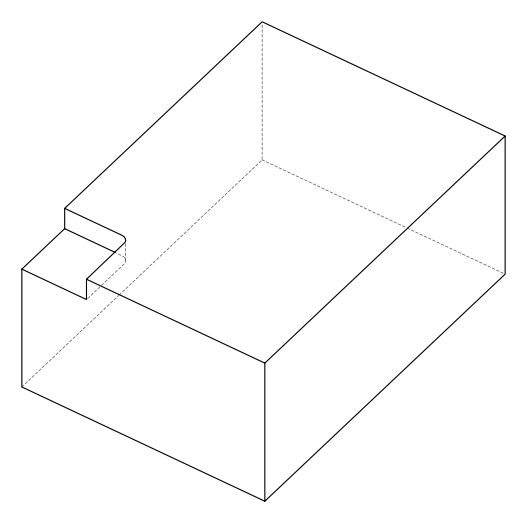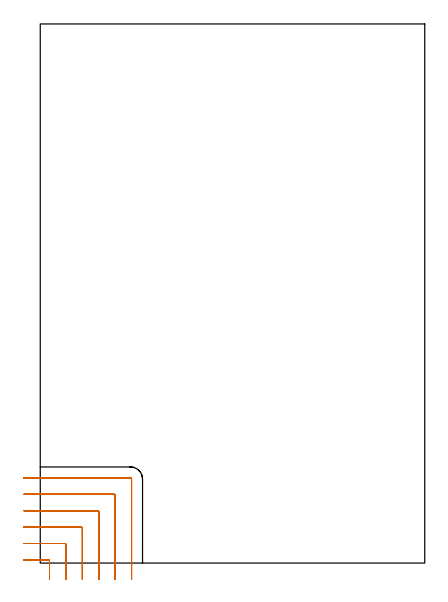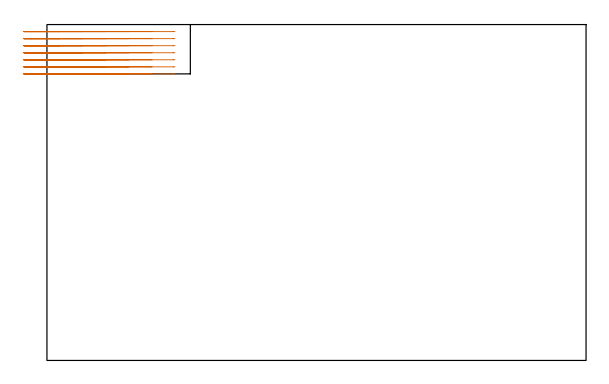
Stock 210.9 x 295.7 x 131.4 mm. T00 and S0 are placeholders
(PLAN: 1 operations, 0 tool changes, 6.7 min)
(1 MILL_CORNER_NOTCH_RECTANGULAR | CORNER_NOTCH_RECTANGULAR | NXT0201_011 | Follow Part, ap 3, ae 75% | 6.73 min | 56884 mm3)
(TOOL NXT0201_011 | ENDMILL 12mm [2P460-1200-NA 1630] | D12 FL38 Z6)
(OP 1 MILL_CORNER_NOTCH_RECTANGULAR)
G17 G21 G94 G90
T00 M6
G54
G17 G0 G90 X5.1 Y-9. S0 M3
G43 Z141.4 H1
Z128.643
G94 G1 Y-6. F250.
Y1.104 F500.
G3 X4.504 Y1.7 R0.6
G1 X-6.
X-9. F250.
G0 Z141.4
X14.1 Y-9.
Z128.643
G1 Y-6.
Y10.104 F500.
G3 X13.504 Y10.7 R0.6
G1 X-6.
X-9. F250.
G0 Z141.4
X23.1 Y-9.
Z128.643
G1 Y-6.
Y19.103 F500.
G3 X22.503 Y19.7 R0.6
G1 X-6.
X-9. F250.
G0 Z141.4
X32.1 Y-9.
Z128.643
G1 Y-6.
Y28.103 F500.
G3 X31.503 Y28.7 R0.6
G1 X-6.
X-9. F250.
G0 Z141.4
X41.1 Y-9.
Z128.643
G1 Y-6.
Y37.103 F500.
G3 X40.503 Y37.7 R0.6
G1 X-6.
X-9. F250.
G0 Z141.4
X50.1 Y-9.
Z128.643
G1 Y-6.
Y46. F500.
G3 X49.4 Y46.7 R0.7
G1 X-6.
X-9. F250.
G0 Z141.4
X5.1 Y-9.
Z125.886
G1 Y-6.
Y1.104 F500.
G3 X4.504 Y1.7 R0.6
G1 X-6.
X-9. F250.
G0 Z141.4
X14.1 Y-9.
Z125.886
G1 Y-6.
Y10.104 F500.
G3 X13.504 Y10.7 R0.6
G1 X-6.
X-9. F250.
G0 Z141.4
X23.1 Y-9.
Z125.886
G1 Y-6.
Y19.103 F500.
G3 X22.503 Y19.7 R0.6
G1 X-6.
X-9. F250.
G0 Z141.4
X32.1 Y-9.
Z125.886
G1 Y-6.
Y28.103 F500.
G3 X31.503 Y28.7 R0.6
G1 X-6.
X-9. F250.
G0 Z141.4
X41.1 Y-9.
Z125.886
G1 Y-6.
Y37.103 F500.
G3 X40.503 Y37.7 R0.6
G1 X-6.
X-9. F250.
G0 Z141.4
X50.1 Y-9.
Z125.886
G1 Y-6.
Y46. F500.
G3 X49.4 Y46.7 R0.7
G1 X-6.
X-9. F250.
G0 Z141.4
X5.1 Y-9.
Z123.129
G1 Y-6.
Y1.104 F500.
G3 X4.504 Y1.7 R0.6
G1 X-6.
X-9. F250.
G0 Z141.4
X14.1 Y-9.
Z123.129
G1 Y-6.
Y10.104 F500.
G3 X13.504 Y10.7 R0.6
G1 X-6.
X-9. F250.
G0 Z141.4
X23.1 Y-9.
Z123.129
G1 Y-6.
Y19.103 F500.
G3 X22.503 Y19.7 R0.6
G1 X-6.
X-9. F250.
G0 Z141.4
X32.1 Y-9.
Z123.129
G1 Y-6.
Y28.103 F500.
G3 X31.503 Y28.7 R0.6
G1 X-6.
X-9. F250.
G0 Z141.4
X41.1 Y-9.
Z123.129
G1 Y-6.
Y37.103 F500.
G3 X40.503 Y37.7 R0.6
G1 X-6.
X-9. F250.
G0 Z141.4
X50.1 Y-9.
Z123.129
G1 Y-6.
Y46. F500.
G3 X49.4 Y46.7 R0.7
G1 X-6.
X-9. F250.
G0 Z141.4
X5.1 Y-9.
Z120.371
G1 Y-6.
Y1.104 F500.
G3 X4.504 Y1.7 R0.6
G1 X-6.
X-9. F250.
G0 Z141.4
X14.1 Y-9.
Z120.371
G1 Y-6.
Y10.104 F500.
G3 X13.504 Y10.7 R0.6
G1 X-6.
X-9. F250.
G0 Z141.4
X23.1 Y-9.
Z120.371
G1 Y-6.
Y19.103 F500.
G3 X22.503 Y19.7 R0.6
G1 X-6.
X-9. F250.
G0 Z141.4
X32.1 Y-9.
Z120.371
G1 Y-6.
Y28.103 F500.
G3 X31.503 Y28.7 R0.6
G1 X-6.
X-9. F250.
G0 Z141.4
X41.1 Y-9.
Z120.371
G1 Y-6.
Y37.103 F500.
G3 X40.503 Y37.7 R0.6
G1 X-6.
X-9. F250.
G0 Z141.4
X50.1 Y-9.
Z120.371
G1 Y-6.
Y46. F500.
G3 X49.4 Y46.7 R0.7
G1 X-6.
X-9. F250.
G0 Z141.4
X5.1 Y-9.
Z117.614
G1 Y-6.
Y1.104 F500.
G3 X4.504 Y1.7 R0.6
G1 X-6.
X-9. F250.
G0 Z141.4
X14.1 Y-9.
Z117.614
G1 Y-6.
Y10.104 F500.
G3 X13.504 Y10.7 R0.6
G1 X-6.
X-9. F250.
G0 Z141.4
X23.1 Y-9.
Z117.614
G1 Y-6.
Y19.103 F500.
G3 X22.503 Y19.7 R0.6
G1 X-6.
X-9. F250.
G0 Z141.4
X32.1 Y-9.
Z117.614
G1 Y-6.
Y28.103 F500.
G3 X31.503 Y28.7 R0.6
G1 X-6.
X-9. F250.
G0 Z141.4
X41.1 Y-9.
Z117.614
G1 Y-6.
Y37.103 F500.
G3 X40.503 Y37.7 R0.6
G1 X-6.
X-9. F250.
G0 Z141.4
X50.1 Y-9.
Z117.614
G1 Y-6.
Y46. F500.
G3 X49.4 Y46.7 R0.7
G1 X-6.
X-9. F250.
G0 Z141.4
X5.1 Y-9.
Z114.857
G1 Y-6.
Y1.104 F500.
G3 X4.504 Y1.7 R0.6
G1 X-6.
X-9. F250.
G0 Z141.4
X14.1 Y-9.
Z114.857
G1 Y-6.
Y10.104 F500.
G3 X13.504 Y10.7 R0.6
G1 X-6.
X-9. F250.
G0 Z141.4
X23.1 Y-9.
Z114.857
G1 Y-6.
Y19.103 F500.
G3 X22.503 Y19.7 R0.6
G1 X-6.
X-9. F250.
G0 Z141.4
X32.1 Y-9.
Z114.857
G1 Y-6.
Y28.103 F500.
G3 X31.503 Y28.7 R0.6
G1 X-6.
X-9. F250.
G0 Z141.4
X41.1 Y-9.
Z114.857
G1 Y-6.
Y37.103 F500.
G3 X40.503 Y37.7 R0.6
G1 X-6.
X-9. F250.
G0 Z141.4
X50.1 Y-9.
Z114.857
G1 Y-6.
Y46. F500.
G3 X49.4 Y46.7 R0.7
G1 X-6.
X-9. F250.
G0 Z141.4
X5.1 Y-9.
Z112.1
G1 Y-6.
Y1.104 F500.
G3 X4.504 Y1.7 R0.6
G1 X-6.
X-9. F250.
G0 Z141.4
X14.1 Y-9.
Z112.1
G1 Y-6.
Y10.104 F500.
G3 X13.504 Y10.7 R0.6
G1 X-6.
X-9. F250.
G0 Z141.4
X23.1 Y-9.
Z112.1
G1 Y-6.
Y19.103 F500.
G3 X22.503 Y19.7 R0.6
G1 X-6.
X-9. F250.
G0 Z141.4
X32.1 Y-9.
Z112.1
G1 Y-6.
Y28.103 F500.
G3 X31.503 Y28.7 R0.6
G1 X-6.
X-9. F250.
G0 Z141.4
X41.1 Y-9.
Z112.1
G1 Y-6.
Y37.103 F500.
G3 X40.503 Y37.7 R0.6
G1 X-6.
X-9. F250.
G0 Z141.4
X50.1 Y-9.
Z112.1
G1 Y-6.
Y46. F500.
G3 X49.4 Y46.7 R0.7
G1 X-6.
X-9. F250.
G0 Z141.4
M5
M2
